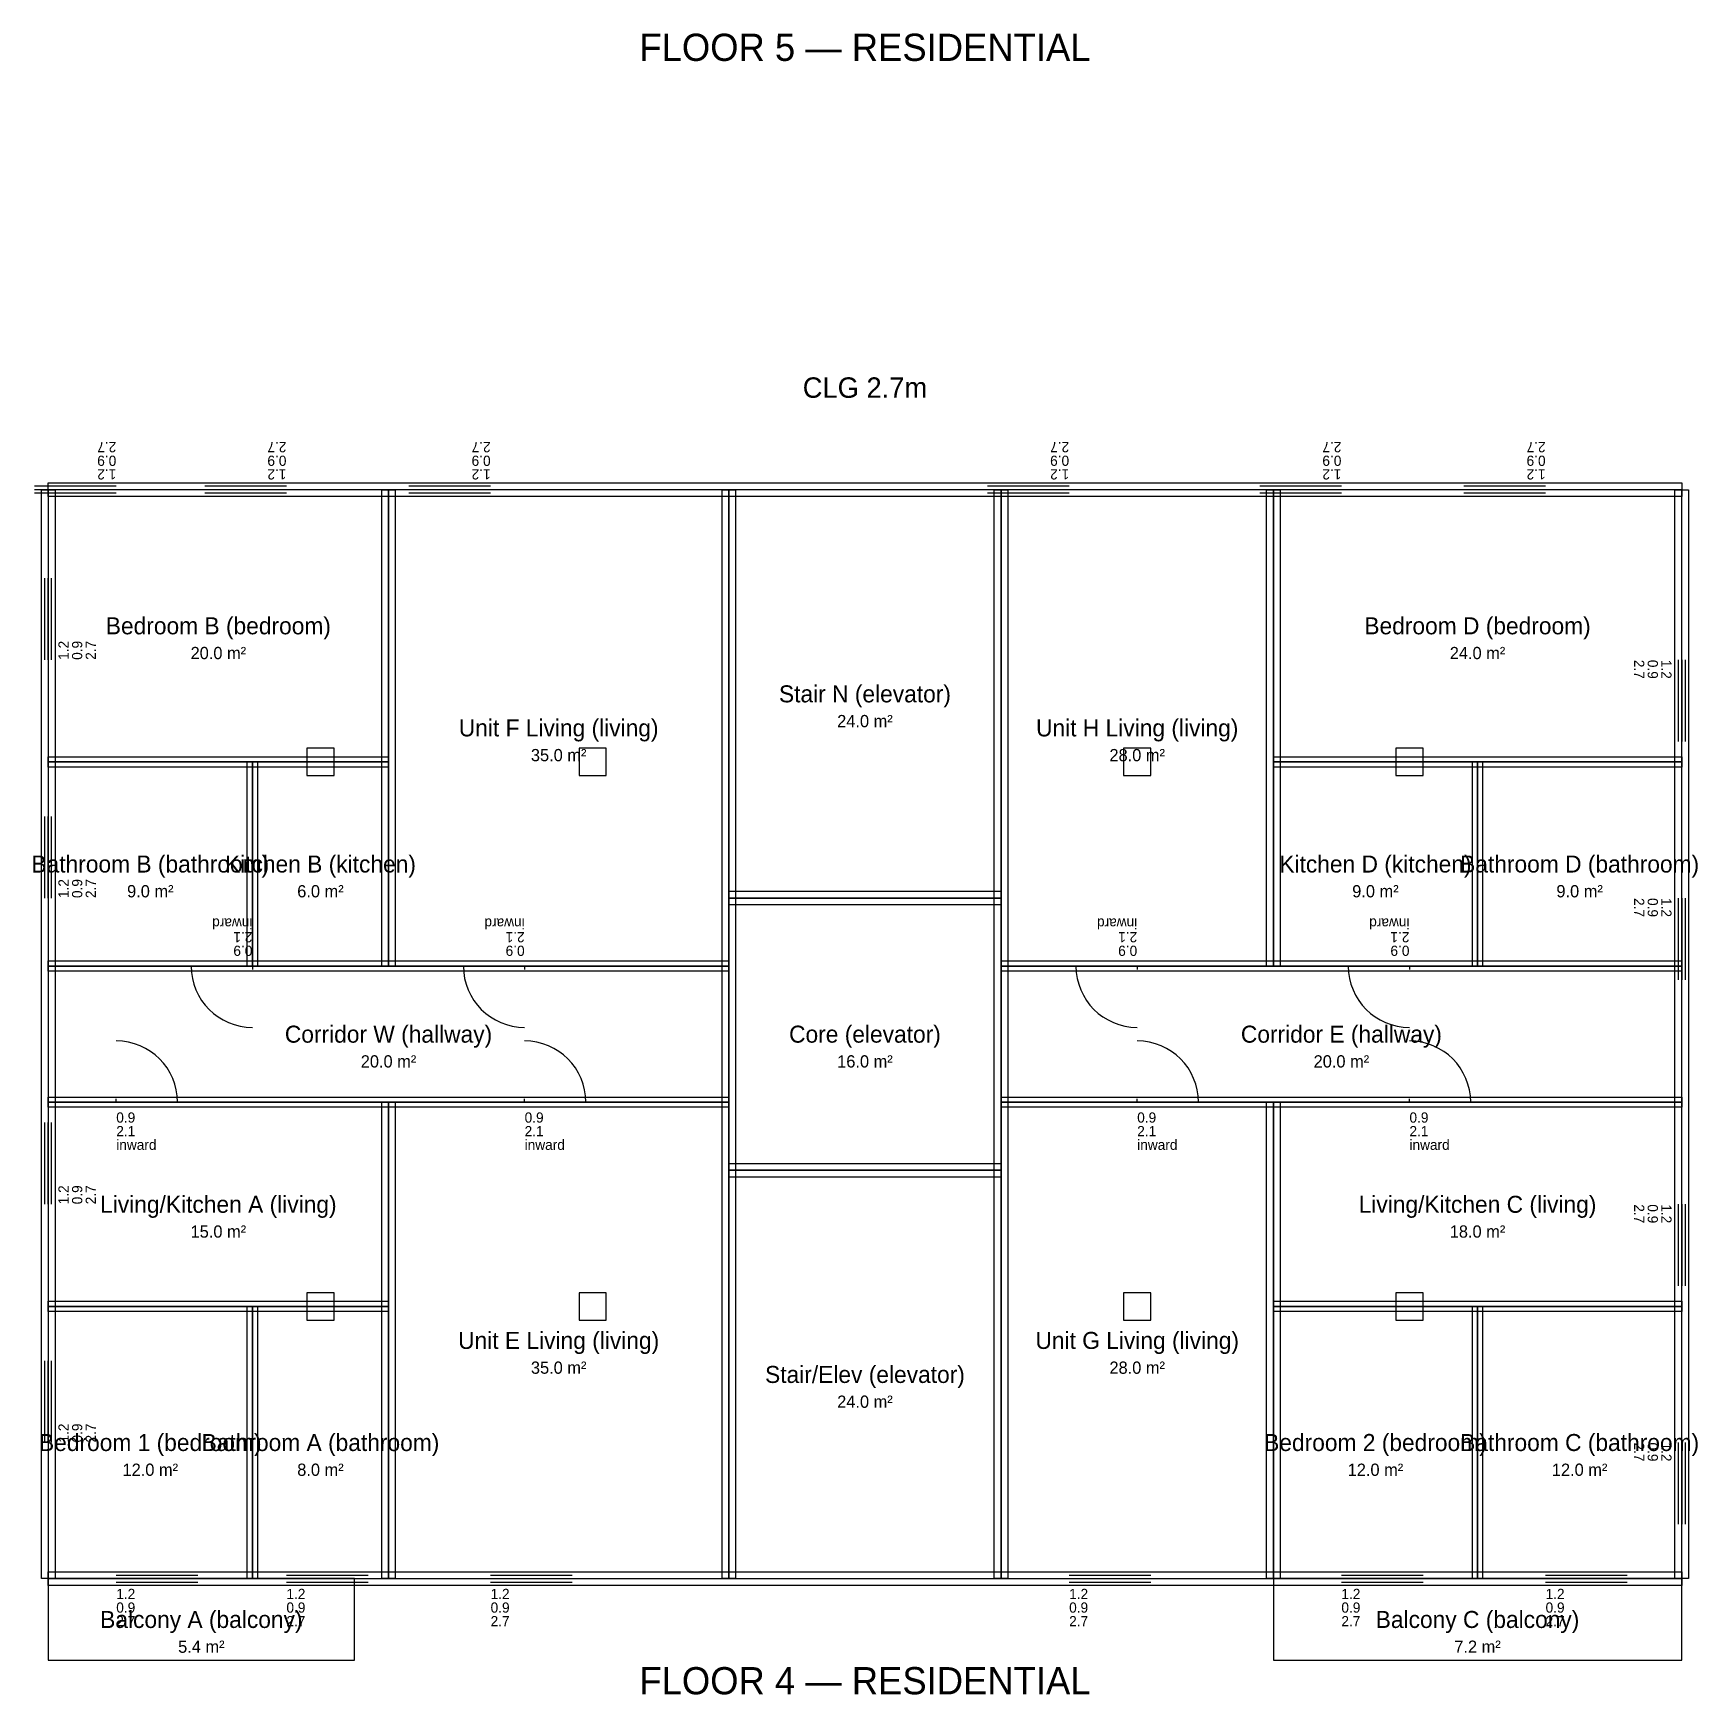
# Model space of a CAD drawing. Header units: metres. Extents: x 0 to 24, y -5 to 138.
# Drawn here: x -0.22 to 24.24, y 70.29 to 94.71 of the extents above; entities that cross this region are included whole.
import ezdxf
from ezdxf.enums import TextEntityAlignment as Align

# ---------------------------------------------------------------- set-up
doc = ezdxf.new("R2010")
doc.units = ezdxf.units.M
for name, color, linetype in [('A-ANNO-CLG', 9, 'Continuous'), ('A-ANNO-FLOR', 7, 'Continuous'), ('A-BALCONY', 6, 'Continuous'), ('A-DOOR', 1, 'Continuous'), ('A-ROOM-AREA', 2, 'Continuous'), ('A-ROOM-BDRY', 3, 'Continuous'), ('A-ROOM-NAME', 2, 'Continuous'), ('A-WALL-EXTR', 7, 'Continuous'), ('A-WALL-PART', 8, 'Continuous'), ('A-WALL-STRC', 5, 'Continuous'), ('A-WINDOW', 4, 'Continuous'), ('S-COLS', 5, 'Continuous')]:
    doc.layers.add(name, color=color, linetype=linetype)

# ---------------------------------------------------------------- blocks, each defined once
blk = doc.blocks.new('WINDOW-STD')
at = {"layer": 'A-WINDOW'}
for p, q in [((0, 0.05), (1.2, 0.05)), ((0, -0.05), (1.2, -0.05))]:
    blk.add_line(p, q, dxfattribs=at)
at = {"layer": 'A-WINDOW', "color": 4}
blk.add_line((0, 0), (1.2, 0), dxfattribs=at)
at = {"layer": 'A-WINDOW'}
for tag, p in [('WIDTH_M', (0, -0.3)), ('SILL_HEIGHT_M', (0, -0.5)), ('HEAD_HEIGHT_M', (0, -0.7))]:
    blk.add_attdef(tag, p, '', height=0.15, dxfattribs=at)
blk = doc.blocks.new('DOOR-SINGLE')
at = {"layer": 'A-DOOR'}
for q in [(0, 0.05), (0.9, 0)]:
    blk.add_line((0, 0), q, dxfattribs=at)
blk.add_arc((0, 0), 0.9, 0, 90, dxfattribs=at)
for tag, p in [('WIDTH_M', (0, -0.3)), ('HEAD_HEIGHT_M', (0, -0.5)), ('SWING', (0, -0.7))]:
    blk.add_attdef(tag, p, '', height=0.15, dxfattribs=at)

msp = doc.modelspace()

# ---------------------------------------------------------------- linework, layer by layer
at = {"layer": 'A-BALCONY'}
for points in [[(0, 70.8), (4.5, 70.8), (4.5, 72), (0, 72)], [(18, 70.8), (24, 70.8), (24, 72), (18, 72)]]:
    msp.add_lwpolyline(points, close=True, dxfattribs=at)
at = {"layer": 'A-ROOM-BDRY'}
for points in [[(0, 84), (5, 84), (5, 88), (0, 88)], [(5, 81), (10, 81), (10, 88), (5, 88)], [(10, 82), (14, 82), (14, 88), (10, 88)], [(14, 81), (18, 81), (18, 88), (14, 88)], [(18, 84), (24, 84), (24, 88), (18, 88)], [(0, 81), (3, 81), (3, 84), (0, 84)], [(3, 81), (5, 81), (5, 84), (3, 84)], [(18, 81), (21, 81), (21, 84), (18, 84)], [(21, 81), (24, 81), (24, 84), (21, 84)], [(10, 78), (14, 78), (14, 82), (10, 82)], [(0, 79), (10, 79), (10, 81), (0, 81)], [(14, 79), (24, 79), (24, 81), (14, 81)], [(0, 76), (5, 76), (5, 79), (0, 79)], [(5, 72), (10, 72), (10, 79), (5, 79)], [(14, 72), (18, 72), (18, 79), (14, 79)], [(18, 76), (24, 76), (24, 79), (18, 79)], [(10, 72), (14, 72), (14, 78), (10, 78)], [(0, 72), (3, 72), (3, 76), (0, 76)], [(3, 72), (5, 72), (5, 76), (3, 76)], [(18, 72), (21, 72), (21, 76), (18, 76)], [(21, 72), (24, 72), (24, 76), (21, 76)], [(0, 70.8), (4.5, 70.8), (4.5, 72), (0, 72)], [(18, 70.8), (24, 70.8), (24, 72), (18, 72)]]:
    msp.add_lwpolyline(points, close=True, dxfattribs=at)
at = {"layer": 'A-WALL-EXTR'}
for points in [[(24, 87.9), (0, 87.9), (0, 88.1), (24, 88.1)], [(0.1, 88), (0.1, 72), (-0.1, 72), (-0.1, 88)], [(23.9, 72), (23.9, 88), (24.1, 88), (24.1, 72)], [(0, 72.1), (24, 72.1), (24, 71.9), (0, 71.9)]]:
    msp.add_lwpolyline(points, close=True, dxfattribs=at)
at = {"layer": 'A-WALL-PART'}
for points in [[(0, 84.075), (5, 84.075), (5, 83.925), (0, 83.925)], [(2.925, 81), (2.925, 84), (3.075, 84), (3.075, 81)], [(18, 84.075), (24, 84.075), (24, 83.925), (18, 83.925)], [(20.925, 81), (20.925, 84), (21.075, 84), (21.075, 81)], [(0, 81.075), (10, 81.075), (10, 80.925), (0, 80.925)], [(14, 81.075), (24, 81.075), (24, 80.925), (14, 80.925)], [(0, 79.075), (10, 79.075), (10, 78.925), (0, 78.925)], [(14, 79.075), (24, 79.075), (24, 78.925), (14, 78.925)], [(0, 76.075), (5, 76.075), (5, 75.925), (0, 75.925)], [(18, 76.075), (24, 76.075), (24, 75.925), (18, 75.925)], [(2.925, 72), (2.925, 76), (3.075, 76), (3.075, 72)], [(20.925, 72), (20.925, 76), (21.075, 76), (21.075, 72)]]:
    msp.add_lwpolyline(points, close=True, dxfattribs=at)
at = {"layer": 'A-WALL-STRC'}
for points in [[(4.9, 81), (4.9, 88), (5.1, 88), (5.1, 81)], [(9.9, 72), (9.9, 88), (10.1, 88), (10.1, 72)], [(13.9, 72), (13.9, 88), (14.1, 88), (14.1, 72)], [(17.9, 81), (17.9, 88), (18.1, 88), (18.1, 81)], [(10, 82.1), (14, 82.1), (14, 81.9), (10, 81.9)], [(4.9, 72), (4.9, 79), (5.1, 79), (5.1, 72)], [(17.9, 72), (17.9, 79), (18.1, 79), (18.1, 72)], [(10, 78.1), (14, 78.1), (14, 77.9), (10, 77.9)]]:
    msp.add_lwpolyline(points, close=True, dxfattribs=at)
at = {"layer": 'S-COLS'}
for points in [[(3.8, 83.8), (4.2, 83.8), (4.2, 84.2), (3.8, 84.2)], [(7.8, 83.8), (8.2, 83.8), (8.2, 84.2), (7.8, 84.2)], [(15.8, 83.8), (16.2, 83.8), (16.2, 84.2), (15.8, 84.2)], [(19.8, 83.8), (20.2, 83.8), (20.2, 84.2), (19.8, 84.2)], [(3.8, 75.8), (4.2, 75.8), (4.2, 76.2), (3.8, 76.2)], [(7.8, 75.8), (8.2, 75.8), (8.2, 76.2), (7.8, 76.2)], [(15.8, 75.8), (16.2, 75.8), (16.2, 76.2), (15.8, 76.2)], [(19.8, 75.8), (20.2, 75.8), (20.2, 76.2), (19.8, 76.2)]]:
    msp.add_lwpolyline(points, close=True, dxfattribs=at)

# ---------------------------------------------------------------- block references
at = {"layer": 'A-DOOR', "rotation": 180}
for p in [(3, 81), (7, 81), (16, 81), (20, 81)]:
    msp.add_blockref('DOOR-SINGLE', p, dxfattribs=at).add_auto_attribs({'WIDTH_M': '0.9', 'HEAD_HEIGHT_M': '2.1', 'SWING': 'inward'})
at = {"layer": 'A-DOOR'}
for p in [(1, 79), (7, 79), (16, 79), (20, 79)]:
    msp.add_blockref('DOOR-SINGLE', p, dxfattribs=at).add_auto_attribs({'WIDTH_M': '0.9', 'HEAD_HEIGHT_M': '2.1', 'SWING': 'inward'})
at = {"layer": 'A-WINDOW'}
for p, rotation in [((1, 88), 180), ((3.5, 88), 180), ((6.5, 88), 180), ((15, 88), 180), ((19, 88), 180), ((22, 88), 180), ((0, 85.5), 90), ((24, 85.5), 270), ((0, 82), 90), ((24, 82), 270), ((0, 77.5), 90), ((24, 77.5), 270), ((0, 74), 90), ((24, 74), 270)]:
    msp.add_blockref('WINDOW-STD', p, dxfattribs=dict(at, rotation=rotation)).add_auto_attribs({'WIDTH_M': '1.2', 'SILL_HEIGHT_M': '0.9', 'HEAD_HEIGHT_M': '2.7'})
for p in [(1, 72), (3.5, 72), (6.5, 72), (15, 72), (19, 72), (22, 72)]:
    msp.add_blockref('WINDOW-STD', p, dxfattribs=at).add_auto_attribs({'WIDTH_M': '1.2', 'SILL_HEIGHT_M': '0.9', 'HEAD_HEIGHT_M': '2.7'})

# ---------------------------------------------------------------- texts
at = {"layer": 'A-ANNO-CLG'}
msp.add_text('CLG 2.7m', height=0.3, dxfattribs=at).set_placement((12, 89.5), align=Align.MIDDLE_CENTER)
at = {"layer": 'A-ANNO-FLOR'}
for s, p in [('FLOOR 5 — RESIDENTIAL', (12, 94.5)), ('FLOOR 4 — RESIDENTIAL', (12, 70.5))]:
    msp.add_text(s, height=0.4, dxfattribs=at).set_placement(p, align=Align.MIDDLE_CENTER)
at = {"layer": 'A-ROOM-AREA'}
for s, p in [('20.0 m²', (2.5, 85.6)), ('24.0 m²', (21, 85.6)), ('24.0 m²', (12, 84.6)), ('35.0 m²', (7.5, 84.1)), ('28.0 m²', (16, 84.1)), ('9.0 m²', (1.5, 82.1)), ('6.0 m²', (4, 82.1)), ('9.0 m²', (19.5, 82.1)), ('9.0 m²', (22.5, 82.1)), ('20.0 m²', (5, 79.6)), ('16.0 m²', (12, 79.6)), ('20.0 m²', (19, 79.6)), ('15.0 m²', (2.5, 77.1)), ('18.0 m²', (21, 77.1)), ('35.0 m²', (7.5, 75.1)), ('28.0 m²', (16, 75.1)), ('24.0 m²', (12, 74.6)), ('12.0 m²', (1.5, 73.6)), ('8.0 m²', (4, 73.6)), ('12.0 m²', (19.5, 73.6)), ('12.0 m²', (22.5, 73.6)), ('5.4 m²', (2.25, 71)), ('7.2 m²', (21, 71))]:
    msp.add_text(s, height=0.18, dxfattribs=at).set_placement(p, align=Align.MIDDLE_CENTER)
at = {"layer": 'A-ROOM-NAME'}
for s, p in [('Bedroom B (bedroom)', (2.5, 86)), ('Bedroom D (bedroom)', (21, 86)), ('Stair N (elevator)', (12, 85)), ('Unit F Living (living)', (7.5, 84.5)), ('Unit H Living (living)', (16, 84.5)), ('Bathroom B (bathroom)', (1.5, 82.5)), ('Kitchen B (kitchen)', (4, 82.5)), ('Kitchen D (kitchen)', (19.5, 82.5)), ('Bathroom D (bathroom)', (22.5, 82.5)), ('Corridor W (hallway)', (5, 80)), ('Core (elevator)', (12, 80)), ('Corridor E (hallway)', (19, 80)), ('Living/Kitchen A (living)', (2.5, 77.5)), ('Living/Kitchen C (living)', (21, 77.5)), ('Unit E Living (living)', (7.5, 75.5)), ('Unit G Living (living)', (16, 75.5)), ('Stair/Elev (elevator)', (12, 75)), ('Bedroom 1 (bedroom)', (1.5, 74)), ('Bathroom A (bathroom)', (4, 74)), ('Bedroom 2 (bedroom)', (19.5, 74)), ('Bathroom C (bathroom)', (22.5, 74)), ('Balcony A (balcony)', (2.25, 71.4)), ('Balcony C (balcony)', (21, 71.4))]:
    msp.add_text(s, height=0.25, dxfattribs=at).set_placement(p, align=Align.MIDDLE_CENTER)

doc.saveas('drawing.dxf')
